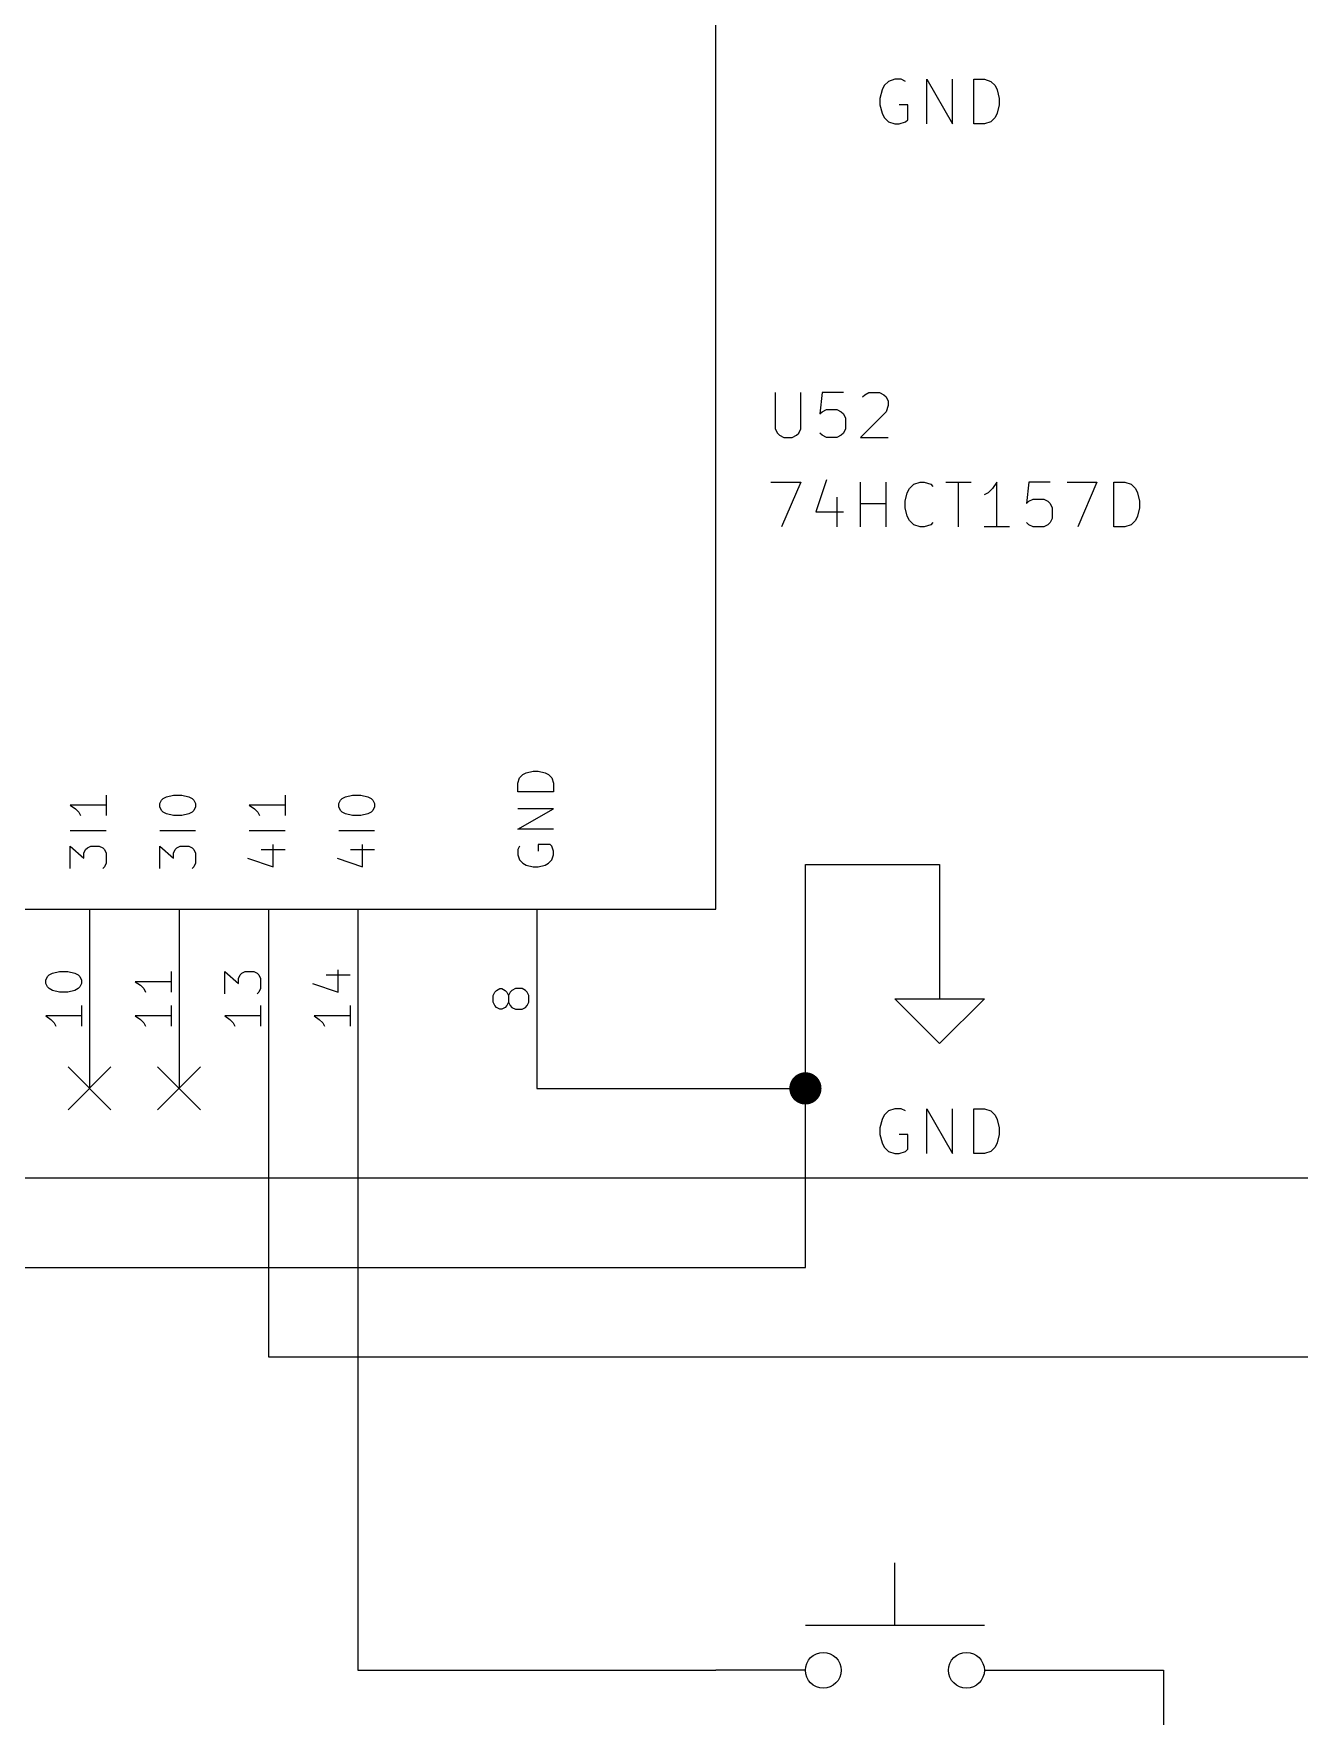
# Model space of a CAD drawing. Extents: x 0.4 to 16.1, y -11.3 to -0.4.
# Drawn here: x 1.888 to 3.302, y -7.651 to -5.772 of the extents above; entities that cross this region are included whole.
import ezdxf

# ---------------------------------------------------------------- set-up
doc = ezdxf.new("R2010")
doc.units = 0
doc.header["$MEASUREMENT"] = 0
for name, color, linetype in [('BLUE2', 5, 'CONTINUOUS'), ('CYAN2', 4, 'CONTINUOUS'), ('GREEN3', 91, 'CONTINUOUS'), ('LYELLOW', 51, 'CONTINUOUS'), ('RED2', 1, 'CONTINUOUS'), ('RED3', 11, 'CONTINUOUS')]:
    doc.layers.add(name, color=color, linetype=linetype)

msp = doc.modelspace()

# ---------------------------------------------------------------- linework, layer by layer
at = {"layer": 'BLUE2', "linetype": 'CONTINUOUS'}
for p, q in [((1.926, -6.926), (1.974, -6.974)), ((1.974, -6.926), (1.926, -6.974)), ((2.026, -6.926), (2.074, -6.974)), ((2.074, -6.926), (2.026, -6.974))]:
    msp.add_line(p, q, dxfattribs=at)
at = {"layer": 'CYAN2', "linetype": 'CONTINUOUS'}
for p, q in [((2.8429, -5.8252), (2.8381, -5.8299)), ((2.8429, -5.8252), (2.8381, -5.8299)), ((2.85, -5.8228), (2.8429, -5.8252)), ((2.85, -5.8228), (2.8429, -5.8252)), ((2.8571, -5.8228), (2.85, -5.8228)), ((2.8571, -5.8228), (2.85, -5.8228)), ((2.8619, -5.8252), (2.8571, -5.8228)), ((2.8619, -5.8252), (2.8571, -5.8228)), ((2.8857, -5.8728), (2.8857, -5.8228)), ((2.8857, -5.8228), (2.9143, -5.8728)), ((2.8857, -5.8728), (2.8857, -5.8228)), ((2.8857, -5.8228), (2.9143, -5.8728)), ((2.9143, -5.8728), (2.9143, -5.8228)), ((2.9143, -5.8728), (2.9143, -5.8228)), ((2.9381, -5.8728), (2.9381, -5.8228)), ((2.9381, -5.8228), (2.95, -5.8228)), ((2.9381, -5.8728), (2.9381, -5.8228)), ((2.9381, -5.8228), (2.95, -5.8228)), ((2.95, -5.8228), (2.9571, -5.8252)), ((2.95, -5.8228), (2.9571, -5.8252)), ((2.9571, -5.8252), (2.9619, -5.8299)), ((2.9571, -5.8252), (2.9619, -5.8299)), ((2.8357, -5.8347), (2.8333, -5.8442)), ((2.8357, -5.8347), (2.8333, -5.8442)), ((2.8333, -5.8442), (2.8333, -5.8514)), ((2.8333, -5.8442), (2.8333, -5.8514)), ((2.8381, -5.8299), (2.8357, -5.8347)), ((2.8381, -5.8299), (2.8357, -5.8347)), ((2.9619, -5.8299), (2.9643, -5.8347)), ((2.9619, -5.8299), (2.9643, -5.8347)), ((2.9643, -5.8347), (2.9667, -5.8442)), ((2.9643, -5.8347), (2.9667, -5.8442)), ((2.9667, -5.8442), (2.9667, -5.8514)), ((2.9667, -5.8442), (2.9667, -5.8514)), ((2.8333, -5.8514), (2.8357, -5.8609)), ((2.8333, -5.8514), (2.8357, -5.8609)), ((2.8357, -5.8609), (2.8381, -5.8657)), ((2.8357, -5.8609), (2.8381, -5.8657)), ((2.8643, -5.8514), (2.8548, -5.8514)), ((2.8643, -5.8514), (2.8548, -5.8514)), ((2.8643, -5.868), (2.8643, -5.8514)), ((2.8643, -5.868), (2.8643, -5.8514)), ((2.9643, -5.8609), (2.9619, -5.8657)), ((2.9643, -5.8609), (2.9619, -5.8657)), ((2.9667, -5.8514), (2.9643, -5.8609)), ((2.9667, -5.8514), (2.9643, -5.8609)), ((2.8381, -5.8657), (2.8429, -5.8704)), ((2.8381, -5.8657), (2.8429, -5.8704)), ((2.8429, -5.8704), (2.85, -5.8728)), ((2.8429, -5.8704), (2.85, -5.8728)), ((2.85, -5.8728), (2.8548, -5.8728)), ((2.85, -5.8728), (2.8548, -5.8728)), ((2.8548, -5.8728), (2.8619, -5.8704)), ((2.8548, -5.8728), (2.8619, -5.8704)), ((2.8619, -5.8704), (2.8643, -5.868)), ((2.8619, -5.8704), (2.8643, -5.868)), ((2.95, -5.8728), (2.9381, -5.8728)), ((2.95, -5.8728), (2.9381, -5.8728)), ((2.9571, -5.8704), (2.95, -5.8728)), ((2.9571, -5.8704), (2.95, -5.8728)), ((2.9619, -5.8657), (2.9571, -5.8704)), ((2.9619, -5.8657), (2.9571, -5.8704)), ((2.7163, -6.1728), (2.7163, -6.2133)), ((2.7163, -6.1728), (2.7163, -6.2133)), ((2.7449, -6.2133), (2.7449, -6.1728)), ((2.7449, -6.2133), (2.7449, -6.1728)), ((2.7687, -6.1728), (2.7663, -6.1966)), ((2.7687, -6.1728), (2.7663, -6.1966)), ((2.7925, -6.1728), (2.7687, -6.1728)), ((2.7925, -6.1728), (2.7687, -6.1728)), ((2.8139, -6.1776), (2.8163, -6.1752)), ((2.8139, -6.1776), (2.8163, -6.1752)), ((2.8163, -6.1752), (2.821, -6.1728)), ((2.8163, -6.1752), (2.821, -6.1728)), ((2.821, -6.1728), (2.8329, -6.1728)), ((2.821, -6.1728), (2.8329, -6.1728)), ((2.8329, -6.1728), (2.8377, -6.1752)), ((2.8329, -6.1728), (2.8377, -6.1752)), ((2.8377, -6.1752), (2.8401, -6.1776)), ((2.8377, -6.1752), (2.8401, -6.1776)), ((2.8401, -6.1776), (2.8425, -6.1823)), ((2.8401, -6.1776), (2.8425, -6.1823)), ((2.8425, -6.1823), (2.8425, -6.1871)), ((2.8425, -6.1823), (2.8425, -6.1871)), ((2.7663, -6.1966), (2.7687, -6.1942)), ((2.7663, -6.1966), (2.7687, -6.1942)), ((2.7687, -6.1942), (2.7734, -6.1918)), ((2.7687, -6.1942), (2.7734, -6.1918)), ((2.7734, -6.1918), (2.7853, -6.1918)), ((2.7734, -6.1918), (2.7853, -6.1918)), ((2.7853, -6.1918), (2.7901, -6.1942)), ((2.7853, -6.1918), (2.7901, -6.1942)), ((2.7901, -6.1942), (2.7925, -6.1966)), ((2.7901, -6.1942), (2.7925, -6.1966)), ((2.7925, -6.1966), (2.7949, -6.2014)), ((2.7925, -6.1966), (2.7949, -6.2014)), ((2.7949, -6.2014), (2.7949, -6.2133)), ((2.7949, -6.2014), (2.7949, -6.2133)), ((2.8401, -6.1942), (2.8115, -6.2228)), ((2.8401, -6.1942), (2.8115, -6.2228)), ((2.8425, -6.1871), (2.8401, -6.1942)), ((2.8425, -6.1871), (2.8401, -6.1942)), ((2.7163, -6.2133), (2.7187, -6.218)), ((2.7163, -6.2133), (2.7187, -6.218)), ((2.7187, -6.218), (2.721, -6.2204)), ((2.7187, -6.218), (2.721, -6.2204)), ((2.721, -6.2204), (2.7258, -6.2228)), ((2.721, -6.2204), (2.7258, -6.2228)), ((2.7353, -6.2228), (2.7401, -6.2204)), ((2.7353, -6.2228), (2.7401, -6.2204)), ((2.7401, -6.2204), (2.7425, -6.218)), ((2.7401, -6.2204), (2.7425, -6.218)), ((2.7425, -6.218), (2.7449, -6.2133)), ((2.7425, -6.218), (2.7449, -6.2133)), ((2.7687, -6.2204), (2.7663, -6.218)), ((2.7687, -6.2204), (2.7663, -6.218)), ((2.7734, -6.2228), (2.7687, -6.2204)), ((2.7734, -6.2228), (2.7687, -6.2204)), ((2.7901, -6.2204), (2.7853, -6.2228)), ((2.7901, -6.2204), (2.7853, -6.2228)), ((2.7925, -6.218), (2.7901, -6.2204)), ((2.7925, -6.218), (2.7901, -6.2204)), ((2.7949, -6.2133), (2.7925, -6.218)), ((2.7949, -6.2133), (2.7925, -6.218)), ((2.7258, -6.2228), (2.7353, -6.2228)), ((2.7258, -6.2228), (2.7353, -6.2228)), ((2.7853, -6.2228), (2.7734, -6.2228)), ((2.7853, -6.2228), (2.7734, -6.2228)), ((2.8115, -6.2228), (2.8425, -6.2228)), ((2.8115, -6.2228), (2.8425, -6.2228)), ((2.7115, -6.2728), (2.7449, -6.2728)), ((2.7115, -6.2728), (2.7449, -6.2728)), ((2.7449, -6.2728), (2.7234, -6.3228)), ((2.7449, -6.2728), (2.7234, -6.3228)), ((2.7734, -6.2704), (2.7615, -6.3061)), ((2.7734, -6.2704), (2.7615, -6.3061)), ((2.8115, -6.3228), (2.8115, -6.2728)), ((2.8115, -6.3228), (2.8115, -6.2728)), ((2.8401, -6.3228), (2.8401, -6.2728)), ((2.8401, -6.3228), (2.8401, -6.2728)), ((2.8663, -6.2799), (2.871, -6.2752)), ((2.8663, -6.2799), (2.871, -6.2752)), ((2.871, -6.2752), (2.8782, -6.2728)), ((2.871, -6.2752), (2.8782, -6.2728)), ((2.8782, -6.2728), (2.8829, -6.2728)), ((2.8782, -6.2728), (2.8829, -6.2728)), ((2.8829, -6.2728), (2.8901, -6.2752)), ((2.8829, -6.2728), (2.8901, -6.2752)), ((2.8901, -6.2752), (2.8925, -6.2776)), ((2.8901, -6.2752), (2.8925, -6.2776)), ((2.9068, -6.2728), (2.9353, -6.2728)), ((2.9068, -6.2728), (2.9353, -6.2728)), ((2.921, -6.3228), (2.921, -6.2728)), ((2.921, -6.3228), (2.921, -6.2728)), ((2.9639, -6.2728), (2.9591, -6.2799)), ((2.9639, -6.2728), (2.9591, -6.2799)), ((2.9639, -6.3228), (2.9639, -6.2728)), ((2.9639, -6.3228), (2.9639, -6.2728)), ((2.9996, -6.2728), (2.9972, -6.2966)), ((2.9996, -6.2728), (2.9972, -6.2966)), ((3.0234, -6.2728), (2.9996, -6.2728)), ((3.0234, -6.2728), (2.9996, -6.2728)), ((3.0425, -6.2728), (3.0758, -6.2728)), ((3.0425, -6.2728), (3.0758, -6.2728)), ((3.0758, -6.2728), (3.0544, -6.3228)), ((3.0758, -6.2728), (3.0544, -6.3228)), ((3.0948, -6.3228), (3.0948, -6.2728)), ((3.0948, -6.2728), (3.1068, -6.2728)), ((3.0948, -6.3228), (3.0948, -6.2728)), ((3.0948, -6.2728), (3.1068, -6.2728)), ((3.1068, -6.2728), (3.1139, -6.2752)), ((3.1068, -6.2728), (3.1139, -6.2752)), ((3.1139, -6.2752), (3.1187, -6.2799)), ((3.1139, -6.2752), (3.1187, -6.2799)), ((2.7853, -6.2895), (2.7853, -6.3228)), ((2.7853, -6.2895), (2.7853, -6.3228)), ((2.8615, -6.2942), (2.8639, -6.2847)), ((2.8615, -6.2942), (2.8639, -6.2847)), ((2.8615, -6.3014), (2.8615, -6.2942)), ((2.8615, -6.3014), (2.8615, -6.2942)), ((2.8639, -6.2847), (2.8663, -6.2799)), ((2.8639, -6.2847), (2.8663, -6.2799)), ((2.9544, -6.2847), (2.9496, -6.2871)), ((2.9544, -6.2847), (2.9496, -6.2871)), ((2.9591, -6.2799), (2.9544, -6.2847)), ((2.9591, -6.2799), (2.9544, -6.2847)), ((2.9972, -6.2966), (2.9996, -6.2942)), ((2.9972, -6.2966), (2.9996, -6.2942)), ((2.9996, -6.2942), (3.0044, -6.2918)), ((2.9996, -6.2942), (3.0044, -6.2918)), ((3.0044, -6.2918), (3.0163, -6.2918)), ((3.0044, -6.2918), (3.0163, -6.2918)), ((3.0163, -6.2918), (3.021, -6.2942)), ((3.0163, -6.2918), (3.021, -6.2942)), ((3.021, -6.2942), (3.0234, -6.2966)), ((3.021, -6.2942), (3.0234, -6.2966)), ((3.1187, -6.2799), (3.121, -6.2847)), ((3.1187, -6.2799), (3.121, -6.2847)), ((3.121, -6.2847), (3.1234, -6.2942)), ((3.121, -6.2847), (3.1234, -6.2942)), ((3.1234, -6.2942), (3.1234, -6.3014)), ((3.1234, -6.2942), (3.1234, -6.3014)), ((2.7615, -6.3061), (2.7925, -6.3061)), ((2.7615, -6.3061), (2.7925, -6.3061)), ((2.8115, -6.2966), (2.8401, -6.2966)), ((2.8115, -6.2966), (2.8401, -6.2966)), ((2.8639, -6.3109), (2.8615, -6.3014)), ((2.8639, -6.3109), (2.8615, -6.3014)), ((2.8663, -6.3157), (2.8639, -6.3109)), ((2.8663, -6.3157), (2.8639, -6.3109)), ((3.0234, -6.2966), (3.0258, -6.3014)), ((3.0234, -6.2966), (3.0258, -6.3014)), ((3.0258, -6.3133), (3.0234, -6.318)), ((3.0258, -6.3133), (3.0234, -6.318)), ((3.0258, -6.3014), (3.0258, -6.3133)), ((3.0258, -6.3014), (3.0258, -6.3133)), ((3.121, -6.3109), (3.1187, -6.3157)), ((3.121, -6.3109), (3.1187, -6.3157)), ((3.1234, -6.3014), (3.121, -6.3109)), ((3.1234, -6.3014), (3.121, -6.3109)), ((2.871, -6.3204), (2.8663, -6.3157)), ((2.871, -6.3204), (2.8663, -6.3157)), ((2.8782, -6.3228), (2.871, -6.3204)), ((2.8782, -6.3228), (2.871, -6.3204)), ((2.8829, -6.3228), (2.8782, -6.3228)), ((2.8829, -6.3228), (2.8782, -6.3228)), ((2.8901, -6.3204), (2.8829, -6.3228)), ((2.8901, -6.3204), (2.8829, -6.3228)), ((2.8925, -6.318), (2.8901, -6.3204)), ((2.8925, -6.318), (2.8901, -6.3204)), ((2.9782, -6.3228), (2.9496, -6.3228)), ((2.9782, -6.3228), (2.9496, -6.3228)), ((2.9996, -6.3204), (2.9972, -6.318)), ((2.9996, -6.3204), (2.9972, -6.318)), ((3.0044, -6.3228), (2.9996, -6.3204)), ((3.0044, -6.3228), (2.9996, -6.3204)), ((3.0163, -6.3228), (3.0044, -6.3228)), ((3.0163, -6.3228), (3.0044, -6.3228)), ((3.021, -6.3204), (3.0163, -6.3228)), ((3.021, -6.3204), (3.0163, -6.3228)), ((3.0234, -6.318), (3.021, -6.3204)), ((3.0234, -6.318), (3.021, -6.3204)), ((3.1068, -6.3228), (3.0948, -6.3228)), ((3.1068, -6.3228), (3.0948, -6.3228)), ((3.1139, -6.3204), (3.1068, -6.3228)), ((3.1139, -6.3204), (3.1068, -6.3228)), ((3.1187, -6.3157), (3.1139, -6.3204)), ((3.1187, -6.3157), (3.1139, -6.3204)), ((2.438, -6.5976), (2.4456, -6.5957)), ((2.438, -6.5976), (2.4456, -6.5957)), ((2.4456, -6.5957), (2.4514, -6.5957)), ((2.4456, -6.5957), (2.4514, -6.5957)), ((2.4514, -6.5957), (2.459, -6.5976)), ((2.4514, -6.5957), (2.459, -6.5976)), ((2.4285, -6.609), (2.4304, -6.6033)), ((2.4285, -6.609), (2.4304, -6.6033)), ((2.4285, -6.6186), (2.4285, -6.609)), ((2.4285, -6.6186), (2.4285, -6.609)), ((2.4304, -6.6033), (2.4342, -6.5995)), ((2.4304, -6.6033), (2.4342, -6.5995)), ((2.4342, -6.5995), (2.438, -6.5976)), ((2.4342, -6.5995), (2.438, -6.5976)), ((2.459, -6.5976), (2.4628, -6.5995)), ((2.459, -6.5976), (2.4628, -6.5995)), ((2.4628, -6.5995), (2.4666, -6.6033)), ((2.4628, -6.5995), (2.4666, -6.6033)), ((2.4666, -6.6033), (2.4685, -6.609)), ((2.4666, -6.6033), (2.4685, -6.609)), ((2.4685, -6.609), (2.4685, -6.6186)), ((2.4685, -6.609), (2.4685, -6.6186)), ((1.9685, -6.6338), (1.9285, -6.6338)), ((1.9285, -6.6338), (1.9342, -6.6376)), ((1.9685, -6.6338), (1.9285, -6.6338)), ((1.9285, -6.6338), (1.9342, -6.6376)), ((1.9685, -6.6224), (1.9685, -6.6452)), ((1.9685, -6.6224), (1.9685, -6.6452)), ((2.0285, -6.6319), (2.0304, -6.6281)), ((2.0285, -6.6319), (2.0304, -6.6281)), ((2.0285, -6.6357), (2.0285, -6.6319)), ((2.0285, -6.6357), (2.0285, -6.6319)), ((2.0304, -6.6281), (2.0323, -6.6262)), ((2.0304, -6.6281), (2.0323, -6.6262)), ((2.0323, -6.6262), (2.0361, -6.6243)), ((2.0323, -6.6262), (2.0361, -6.6243)), ((2.0361, -6.6243), (2.0437, -6.6224)), ((2.0361, -6.6243), (2.0437, -6.6224)), ((2.0437, -6.6224), (2.0533, -6.6224)), ((2.0437, -6.6224), (2.0533, -6.6224)), ((2.0533, -6.6224), (2.0609, -6.6243)), ((2.0533, -6.6224), (2.0609, -6.6243)), ((2.0609, -6.6243), (2.0647, -6.6262)), ((2.0609, -6.6243), (2.0647, -6.6262)), ((2.0647, -6.6262), (2.0666, -6.6281)), ((2.0647, -6.6262), (2.0666, -6.6281)), ((2.0666, -6.6281), (2.0685, -6.6319)), ((2.0666, -6.6281), (2.0685, -6.6319)), ((2.0685, -6.6319), (2.0685, -6.6357)), ((2.0685, -6.6319), (2.0685, -6.6357)), ((2.1685, -6.6338), (2.1285, -6.6338)), ((2.1285, -6.6338), (2.1342, -6.6376)), ((2.1685, -6.6338), (2.1285, -6.6338)), ((2.1285, -6.6338), (2.1342, -6.6376)), ((2.1685, -6.6224), (2.1685, -6.6452)), ((2.1685, -6.6224), (2.1685, -6.6452)), ((2.2285, -6.6319), (2.2304, -6.6281)), ((2.2285, -6.6319), (2.2304, -6.6281)), ((2.2285, -6.6357), (2.2285, -6.6319)), ((2.2285, -6.6357), (2.2285, -6.6319)), ((2.2304, -6.6281), (2.2323, -6.6262)), ((2.2304, -6.6281), (2.2323, -6.6262)), ((2.2323, -6.6262), (2.2361, -6.6243)), ((2.2323, -6.6262), (2.2361, -6.6243)), ((2.2361, -6.6243), (2.2437, -6.6224)), ((2.2361, -6.6243), (2.2437, -6.6224)), ((2.2437, -6.6224), (2.2533, -6.6224)), ((2.2437, -6.6224), (2.2533, -6.6224)), ((2.2533, -6.6224), (2.2609, -6.6243)), ((2.2533, -6.6224), (2.2609, -6.6243)), ((2.2609, -6.6243), (2.2647, -6.6262)), ((2.2609, -6.6243), (2.2647, -6.6262)), ((2.2647, -6.6262), (2.2666, -6.6281)), ((2.2647, -6.6262), (2.2666, -6.6281)), ((2.2666, -6.6281), (2.2685, -6.6319)), ((2.2666, -6.6281), (2.2685, -6.6319)), ((2.2685, -6.6319), (2.2685, -6.6357)), ((2.2685, -6.6319), (2.2685, -6.6357)), ((2.4685, -6.6186), (2.4285, -6.6186)), ((2.4685, -6.6186), (2.4285, -6.6186)), ((1.9342, -6.6376), (1.938, -6.6414)), ((1.9342, -6.6376), (1.938, -6.6414)), ((1.938, -6.6414), (1.9399, -6.6452)), ((1.938, -6.6414), (1.9399, -6.6452)), ((2.0304, -6.6395), (2.0285, -6.6357)), ((2.0304, -6.6395), (2.0285, -6.6357)), ((2.0323, -6.6414), (2.0304, -6.6395)), ((2.0323, -6.6414), (2.0304, -6.6395)), ((2.0361, -6.6433), (2.0323, -6.6414)), ((2.0361, -6.6433), (2.0323, -6.6414)), ((2.0437, -6.6452), (2.0361, -6.6433)), ((2.0437, -6.6452), (2.0361, -6.6433)), ((2.0533, -6.6452), (2.0437, -6.6452)), ((2.0533, -6.6452), (2.0437, -6.6452)), ((2.0609, -6.6433), (2.0533, -6.6452)), ((2.0609, -6.6433), (2.0533, -6.6452)), ((2.0647, -6.6414), (2.0609, -6.6433)), ((2.0647, -6.6414), (2.0609, -6.6433)), ((2.0666, -6.6395), (2.0647, -6.6414)), ((2.0666, -6.6395), (2.0647, -6.6414)), ((2.0685, -6.6357), (2.0666, -6.6395)), ((2.0685, -6.6357), (2.0666, -6.6395)), ((2.1342, -6.6376), (2.138, -6.6414)), ((2.1342, -6.6376), (2.138, -6.6414)), ((2.138, -6.6414), (2.1399, -6.6452)), ((2.138, -6.6414), (2.1399, -6.6452)), ((2.2304, -6.6395), (2.2285, -6.6357)), ((2.2304, -6.6395), (2.2285, -6.6357)), ((2.2323, -6.6414), (2.2304, -6.6395)), ((2.2323, -6.6414), (2.2304, -6.6395)), ((2.2361, -6.6433), (2.2323, -6.6414)), ((2.2361, -6.6433), (2.2323, -6.6414)), ((2.2437, -6.6452), (2.2361, -6.6433)), ((2.2437, -6.6452), (2.2361, -6.6433)), ((2.2533, -6.6452), (2.2437, -6.6452)), ((2.2533, -6.6452), (2.2437, -6.6452)), ((2.2609, -6.6433), (2.2533, -6.6452)), ((2.2609, -6.6433), (2.2533, -6.6452)), ((2.2647, -6.6414), (2.2609, -6.6433)), ((2.2647, -6.6414), (2.2609, -6.6433)), ((2.2666, -6.6395), (2.2647, -6.6414)), ((2.2666, -6.6395), (2.2647, -6.6414)), ((2.2685, -6.6357), (2.2666, -6.6395)), ((2.2685, -6.6357), (2.2666, -6.6395)), ((2.4285, -6.6605), (2.4685, -6.6376)), ((2.4685, -6.6376), (2.4285, -6.6376)), ((2.4285, -6.6605), (2.4685, -6.6376)), ((2.4685, -6.6376), (2.4285, -6.6376)), ((1.9685, -6.6624), (1.9285, -6.6624)), ((1.9685, -6.6624), (1.9285, -6.6624)), ((2.0685, -6.6624), (2.0285, -6.6624)), ((2.0685, -6.6624), (2.0285, -6.6624)), ((2.1685, -6.6624), (2.1285, -6.6624)), ((2.1685, -6.6624), (2.1285, -6.6624)), ((2.2685, -6.6624), (2.2285, -6.6624)), ((2.2685, -6.6624), (2.2285, -6.6624)), ((2.4685, -6.6605), (2.4285, -6.6605)), ((2.4685, -6.6605), (2.4285, -6.6605)), ((1.9285, -6.7043), (1.9285, -6.6795)), ((1.9285, -6.6795), (1.9437, -6.6929)), ((1.9285, -6.7043), (1.9285, -6.6795)), ((1.9285, -6.6795), (1.9437, -6.6929)), ((1.9437, -6.6871), (1.9456, -6.6833)), ((1.9437, -6.6871), (1.9456, -6.6833)), ((1.9437, -6.6929), (1.9437, -6.6871)), ((1.9437, -6.6929), (1.9437, -6.6871)), ((1.9456, -6.6833), (1.9476, -6.6814)), ((1.9456, -6.6833), (1.9476, -6.6814)), ((1.9476, -6.6814), (1.9514, -6.6795)), ((1.9476, -6.6814), (1.9514, -6.6795)), ((1.9514, -6.6795), (1.9609, -6.6795)), ((1.9514, -6.6795), (1.9609, -6.6795)), ((1.9609, -6.6795), (1.9647, -6.6814)), ((1.9609, -6.6795), (1.9647, -6.6814)), ((1.9647, -6.6814), (1.9666, -6.6833)), ((1.9647, -6.6814), (1.9666, -6.6833)), ((1.9666, -6.6833), (1.9685, -6.6871)), ((1.9666, -6.6833), (1.9685, -6.6871)), ((1.9685, -6.6871), (1.9685, -6.6986)), ((1.9685, -6.6871), (1.9685, -6.6986)), ((2.0285, -6.7043), (2.0285, -6.6795)), ((2.0285, -6.6795), (2.0437, -6.6929)), ((2.0285, -6.7043), (2.0285, -6.6795)), ((2.0285, -6.6795), (2.0437, -6.6929)), ((2.0437, -6.6871), (2.0456, -6.6833)), ((2.0437, -6.6871), (2.0456, -6.6833)), ((2.0437, -6.6929), (2.0437, -6.6871)), ((2.0437, -6.6929), (2.0437, -6.6871)), ((2.0456, -6.6833), (2.0476, -6.6814)), ((2.0456, -6.6833), (2.0476, -6.6814)), ((2.0476, -6.6814), (2.0514, -6.6795)), ((2.0476, -6.6814), (2.0514, -6.6795)), ((2.0514, -6.6795), (2.0609, -6.6795)), ((2.0514, -6.6795), (2.0609, -6.6795)), ((2.0609, -6.6795), (2.0647, -6.6814)), ((2.0609, -6.6795), (2.0647, -6.6814)), ((2.0647, -6.6814), (2.0666, -6.6833)), ((2.0647, -6.6814), (2.0666, -6.6833)), ((2.0666, -6.6833), (2.0685, -6.6871)), ((2.0666, -6.6833), (2.0685, -6.6871)), ((2.0685, -6.6871), (2.0685, -6.6986)), ((2.0685, -6.6871), (2.0685, -6.6986)), ((2.1418, -6.6833), (2.1685, -6.6833)), ((2.1418, -6.6833), (2.1685, -6.6833)), ((2.1552, -6.7024), (2.1552, -6.6776)), ((2.1552, -6.7024), (2.1552, -6.6776)), ((2.2418, -6.6833), (2.2685, -6.6833)), ((2.2418, -6.6833), (2.2685, -6.6833)), ((2.2552, -6.7024), (2.2552, -6.6776)), ((2.2552, -6.7024), (2.2552, -6.6776)), ((2.4304, -6.6795), (2.4285, -6.6833)), ((2.4304, -6.6795), (2.4285, -6.6833)), ((2.4285, -6.6833), (2.4285, -6.689)), ((2.4285, -6.6833), (2.4285, -6.689)), ((2.4285, -6.689), (2.4304, -6.6948)), ((2.4285, -6.689), (2.4304, -6.6948)), ((2.4647, -6.6776), (2.4514, -6.6776)), ((2.4514, -6.6776), (2.4514, -6.6852)), ((2.4647, -6.6776), (2.4514, -6.6776)), ((2.4514, -6.6776), (2.4514, -6.6852)), ((2.4666, -6.6795), (2.4647, -6.6776)), ((2.4666, -6.6795), (2.4647, -6.6776)), ((2.4685, -6.6852), (2.4666, -6.6795)), ((2.4685, -6.6852), (2.4666, -6.6795)), ((2.4666, -6.6948), (2.4685, -6.689)), ((2.4666, -6.6948), (2.4685, -6.689)), ((2.4685, -6.689), (2.4685, -6.6852)), ((2.4685, -6.689), (2.4685, -6.6852)), ((1.9666, -6.7024), (1.9647, -6.7043)), ((1.9666, -6.7024), (1.9647, -6.7043)), ((1.9685, -6.6986), (1.9666, -6.7024)), ((1.9685, -6.6986), (1.9666, -6.7024)), ((2.0666, -6.7024), (2.0647, -6.7043)), ((2.0666, -6.7024), (2.0647, -6.7043)), ((2.0685, -6.6986), (2.0666, -6.7024)), ((2.0685, -6.6986), (2.0666, -6.7024)), ((2.1266, -6.6929), (2.1552, -6.7024)), ((2.1266, -6.6929), (2.1552, -6.7024)), ((2.2266, -6.6929), (2.2552, -6.7024)), ((2.2266, -6.6929), (2.2552, -6.7024)), ((2.4304, -6.6948), (2.4342, -6.6986)), ((2.4304, -6.6948), (2.4342, -6.6986)), ((2.4342, -6.6986), (2.438, -6.7005)), ((2.4342, -6.6986), (2.438, -6.7005)), ((2.438, -6.7005), (2.4456, -6.7024)), ((2.438, -6.7005), (2.4456, -6.7024)), ((2.4456, -6.7024), (2.4514, -6.7024)), ((2.4456, -6.7024), (2.4514, -6.7024)), ((2.4514, -6.7024), (2.459, -6.7005)), ((2.4514, -6.7024), (2.459, -6.7005)), ((2.459, -6.7005), (2.4628, -6.6986)), ((2.459, -6.7005), (2.4628, -6.6986)), ((2.4628, -6.6986), (2.4666, -6.6948)), ((2.4628, -6.6986), (2.4666, -6.6948)), ((2.85, -6.9728), (2.8429, -6.9752)), ((2.85, -6.9728), (2.8429, -6.9752)), ((2.8571, -6.9728), (2.85, -6.9728)), ((2.8571, -6.9728), (2.85, -6.9728)), ((2.8619, -6.9752), (2.8571, -6.9728)), ((2.8619, -6.9752), (2.8571, -6.9728)), ((2.8857, -7.0228), (2.8857, -6.9728)), ((2.8857, -6.9728), (2.9143, -7.0228)), ((2.8857, -7.0228), (2.8857, -6.9728)), ((2.8857, -6.9728), (2.9143, -7.0228)), ((2.9143, -7.0228), (2.9143, -6.9728)), ((2.9143, -7.0228), (2.9143, -6.9728)), ((2.9381, -7.0228), (2.9381, -6.9728)), ((2.9381, -6.9728), (2.95, -6.9728)), ((2.9381, -7.0228), (2.9381, -6.9728)), ((2.9381, -6.9728), (2.95, -6.9728)), ((2.95, -6.9728), (2.9571, -6.9752)), ((2.95, -6.9728), (2.9571, -6.9752)), ((2.8357, -6.9847), (2.8333, -6.9942)), ((2.8357, -6.9847), (2.8333, -6.9942)), ((2.8381, -6.9799), (2.8357, -6.9847)), ((2.8381, -6.9799), (2.8357, -6.9847)), ((2.8429, -6.9752), (2.8381, -6.9799)), ((2.8429, -6.9752), (2.8381, -6.9799)), ((2.9571, -6.9752), (2.9619, -6.9799)), ((2.9571, -6.9752), (2.9619, -6.9799)), ((2.9619, -6.9799), (2.9643, -6.9847)), ((2.9619, -6.9799), (2.9643, -6.9847)), ((2.9643, -6.9847), (2.9667, -6.9942)), ((2.9643, -6.9847), (2.9667, -6.9942)), ((2.8333, -6.9942), (2.8333, -7.0014)), ((2.8333, -6.9942), (2.8333, -7.0014)), ((2.8333, -7.0014), (2.8357, -7.0109)), ((2.8333, -7.0014), (2.8357, -7.0109)), ((2.8643, -7.0014), (2.8548, -7.0014)), ((2.8643, -7.0014), (2.8548, -7.0014)), ((2.8643, -7.018), (2.8643, -7.0014)), ((2.8643, -7.018), (2.8643, -7.0014)), ((2.9667, -7.0014), (2.9643, -7.0109)), ((2.9667, -7.0014), (2.9643, -7.0109)), ((2.9667, -6.9942), (2.9667, -7.0014)), ((2.9667, -6.9942), (2.9667, -7.0014)), ((2.8357, -7.0109), (2.8381, -7.0157)), ((2.8357, -7.0109), (2.8381, -7.0157)), ((2.8381, -7.0157), (2.8429, -7.0204)), ((2.8381, -7.0157), (2.8429, -7.0204)), ((2.8429, -7.0204), (2.85, -7.0228)), ((2.8429, -7.0204), (2.85, -7.0228)), ((2.85, -7.0228), (2.8548, -7.0228)), ((2.85, -7.0228), (2.8548, -7.0228)), ((2.8548, -7.0228), (2.8619, -7.0204)), ((2.8548, -7.0228), (2.8619, -7.0204)), ((2.8619, -7.0204), (2.8643, -7.018)), ((2.8619, -7.0204), (2.8643, -7.018)), ((2.95, -7.0228), (2.9381, -7.0228)), ((2.95, -7.0228), (2.9381, -7.0228)), ((2.9571, -7.0204), (2.95, -7.0228)), ((2.9571, -7.0204), (2.95, -7.0228)), ((2.9619, -7.0157), (2.9571, -7.0204)), ((2.9619, -7.0157), (2.9571, -7.0204)), ((2.9643, -7.0109), (2.9619, -7.0157)), ((2.9643, -7.0109), (2.9619, -7.0157))]:
    msp.add_line(p, q, dxfattribs=at)
at = {"layer": 'GREEN3', "linetype": 'CONTINUOUS'}
for p, q in [((2.75, -6.7), (2.9, -6.7)), ((2.75, -6.95), (2.75, -6.7)), ((2.9, -6.7), (2.9, -6.8)), ((2.15, -6.95), (2.15, -7.25)), ((2.25, -6.95), (2.25, -7.6)), ((2.45, -6.95), (2.75, -6.95)), ((2.75, -7.15), (2.75, -6.95)), ((1.35, -7.05), (7, -7.05)), ((1.25, -7.15), (2.75, -7.15)), ((2.15, -7.25), (3.7, -7.25)), ((2.25, -7.6), (2.65, -7.6)), ((3.05, -7.6), (3.15, -7.6)), ((3.15, -7.6), (3.15, -7.65))]:
    msp.add_line(p, q, dxfattribs=at)
at = {"layer": 'GREEN3', "const_width": 0.018}
msp.add_lwpolyline([(2.741, -6.95, 1), (2.759, -6.95, 1)], format="xyb", close=True, dxfattribs=at)
at = {"layer": 'LYELLOW', "linetype": 'CONTINUOUS'}
for p, q in [((2.65, -6.75), (2.65, -5.75)), ((0.85, -6.75), (2.65, -6.75))]:
    msp.add_line(p, q, dxfattribs=at)
at = {"layer": 'RED2', "linetype": 'CONTINUOUS'}
for p, q in [((2.65, -6.75), (2.65, -5.75)), ((0.85, -6.75), (2.65, -6.75)), ((1.95, -6.75), (1.95, -6.95)), ((1.95, -6.75), (1.95, -6.95)), ((2.05, -6.75), (2.05, -6.95)), ((2.05, -6.75), (2.05, -6.95)), ((2.15, -6.75), (2.15, -6.95)), ((2.15, -6.75), (2.15, -6.95)), ((2.25, -6.75), (2.25, -6.95)), ((2.25, -6.75), (2.25, -6.95)), ((2.45, -6.75), (2.45, -6.95)), ((2.45, -6.75), (2.45, -6.95)), ((2.9, -6.8), (2.9, -6.85)), ((2.9, -6.9), (2.85, -6.85)), ((2.85, -6.85), (2.9, -6.85)), ((2.9, -6.85), (2.95, -6.85)), ((2.95, -6.85), (2.9, -6.9)), ((2.85, -7.55), (2.85, -7.48)), ((2.95, -7.55), (2.75, -7.55)), ((2.75, -7.6), (2.65, -7.6)), ((2.95, -7.6), (3.05, -7.6)), ((3.15, -7.65), (3.15, -7.7))]:
    msp.add_line(p, q, dxfattribs=at)
at = {"layer": 'RED2'}
for centre in [(2.77, -7.6), (2.93, -7.6)]:
    msp.add_circle(centre, 0.02, dxfattribs=at)
at = {"layer": 'RED3', "linetype": 'CONTINUOUS'}
for p, q in [((1.9049, -6.8233), (1.9087, -6.8214)), ((1.9049, -6.8233), (1.9087, -6.8214)), ((1.9087, -6.8214), (1.9163, -6.8195)), ((1.9087, -6.8214), (1.9163, -6.8195)), ((1.9163, -6.8195), (1.9259, -6.8195)), ((1.9163, -6.8195), (1.9259, -6.8195)), ((1.9259, -6.8195), (1.9335, -6.8214)), ((1.9259, -6.8195), (1.9335, -6.8214)), ((1.9335, -6.8214), (1.9373, -6.8233)), ((1.9335, -6.8214), (1.9373, -6.8233)), ((2.0411, -6.8195), (2.0411, -6.8424)), ((2.0411, -6.8195), (2.0411, -6.8424)), ((2.1011, -6.8443), (2.1011, -6.8195)), ((2.1011, -6.8195), (2.1163, -6.8329)), ((2.1011, -6.8443), (2.1011, -6.8195)), ((2.1011, -6.8195), (2.1163, -6.8329)), ((2.1182, -6.8233), (2.1201, -6.8214)), ((2.1182, -6.8233), (2.1201, -6.8214)), ((2.1201, -6.8214), (2.124, -6.8195)), ((2.1201, -6.8214), (2.124, -6.8195)), ((2.124, -6.8195), (2.1335, -6.8195)), ((2.124, -6.8195), (2.1335, -6.8195)), ((2.1335, -6.8195), (2.1373, -6.8214)), ((2.1335, -6.8195), (2.1373, -6.8214)), ((2.1373, -6.8214), (2.1392, -6.8233)), ((2.1373, -6.8214), (2.1392, -6.8233)), ((2.2278, -6.8424), (2.2278, -6.8176)), ((2.2278, -6.8424), (2.2278, -6.8176)), ((1.9011, -6.829), (1.903, -6.8252)), ((1.9011, -6.829), (1.903, -6.8252)), ((1.9011, -6.8329), (1.9011, -6.829)), ((1.9011, -6.8329), (1.9011, -6.829)), ((1.903, -6.8367), (1.9011, -6.8329)), ((1.903, -6.8367), (1.9011, -6.8329)), ((1.903, -6.8252), (1.9049, -6.8233)), ((1.903, -6.8252), (1.9049, -6.8233)), ((1.9049, -6.8386), (1.903, -6.8367)), ((1.9049, -6.8386), (1.903, -6.8367)), ((1.9087, -6.8405), (1.9049, -6.8386)), ((1.9087, -6.8405), (1.9049, -6.8386)), ((1.9163, -6.8424), (1.9087, -6.8405)), ((1.9163, -6.8424), (1.9087, -6.8405)), ((1.9335, -6.8405), (1.9259, -6.8424)), ((1.9335, -6.8405), (1.9259, -6.8424)), ((1.9373, -6.8386), (1.9335, -6.8405)), ((1.9373, -6.8386), (1.9335, -6.8405)), ((1.9373, -6.8233), (1.9392, -6.8252)), ((1.9373, -6.8233), (1.9392, -6.8252)), ((1.9392, -6.8367), (1.9373, -6.8386)), ((1.9392, -6.8367), (1.9373, -6.8386)), ((1.9392, -6.8252), (1.9411, -6.829)), ((1.9392, -6.8252), (1.9411, -6.829)), ((1.9411, -6.8329), (1.9392, -6.8367)), ((1.9411, -6.8329), (1.9392, -6.8367)), ((1.9411, -6.829), (1.9411, -6.8329)), ((1.9411, -6.829), (1.9411, -6.8329)), ((2.0411, -6.8309), (2.0011, -6.8309)), ((2.0011, -6.8309), (2.0068, -6.8348)), ((2.0411, -6.8309), (2.0011, -6.8309)), ((2.0011, -6.8309), (2.0068, -6.8348)), ((2.0068, -6.8348), (2.0106, -6.8386)), ((2.0068, -6.8348), (2.0106, -6.8386)), ((2.0106, -6.8386), (2.0125, -6.8424)), ((2.0106, -6.8386), (2.0125, -6.8424)), ((2.1163, -6.8271), (2.1182, -6.8233)), ((2.1163, -6.8271), (2.1182, -6.8233)), ((2.1163, -6.8329), (2.1163, -6.8271)), ((2.1163, -6.8329), (2.1163, -6.8271)), ((2.1392, -6.8233), (2.1411, -6.8271)), ((2.1392, -6.8233), (2.1411, -6.8271)), ((2.1411, -6.8386), (2.1392, -6.8424)), ((2.1411, -6.8386), (2.1392, -6.8424)), ((2.1411, -6.8271), (2.1411, -6.8386)), ((2.1411, -6.8271), (2.1411, -6.8386)), ((2.1992, -6.8329), (2.2278, -6.8424)), ((2.1992, -6.8329), (2.2278, -6.8424)), ((2.2144, -6.8233), (2.2411, -6.8233)), ((2.2144, -6.8233), (2.2411, -6.8233)), ((2.403, -6.8424), (2.4049, -6.8405)), ((2.403, -6.8424), (2.4049, -6.8405)), ((2.4049, -6.8405), (2.4087, -6.8386)), ((2.4049, -6.8405), (2.4087, -6.8386)), ((2.4087, -6.8386), (2.4106, -6.8386)), ((2.4087, -6.8386), (2.4106, -6.8386)), ((2.4106, -6.8386), (2.4144, -6.8405)), ((2.4106, -6.8386), (2.4144, -6.8405)), ((2.4144, -6.8405), (2.4163, -6.8424)), ((2.4144, -6.8405), (2.4163, -6.8424)), ((2.4221, -6.8405), (2.4201, -6.8424)), ((2.4221, -6.8405), (2.4201, -6.8424)), ((2.4259, -6.8386), (2.4221, -6.8405)), ((2.4259, -6.8386), (2.4221, -6.8405)), ((2.4335, -6.8386), (2.4259, -6.8386)), ((2.4335, -6.8386), (2.4259, -6.8386)), ((2.4373, -6.8405), (2.4335, -6.8386)), ((2.4373, -6.8405), (2.4335, -6.8386)), ((2.4392, -6.8424), (2.4373, -6.8405)), ((2.4392, -6.8424), (2.4373, -6.8405)), ((1.9259, -6.8424), (1.9163, -6.8424)), ((1.9259, -6.8424), (1.9163, -6.8424)), ((1.9411, -6.8576), (1.9411, -6.8805)), ((1.9411, -6.8576), (1.9411, -6.8805)), ((2.0411, -6.8576), (2.0411, -6.8805)), ((2.0411, -6.8576), (2.0411, -6.8805)), ((2.1392, -6.8424), (2.1373, -6.8443)), ((2.1392, -6.8424), (2.1373, -6.8443)), ((2.1411, -6.8576), (2.1411, -6.8805)), ((2.1411, -6.8576), (2.1411, -6.8805)), ((2.2411, -6.8576), (2.2411, -6.8805)), ((2.2411, -6.8576), (2.2411, -6.8805)), ((2.4011, -6.8462), (2.403, -6.8424)), ((2.4011, -6.8462), (2.403, -6.8424)), ((2.4011, -6.8538), (2.4011, -6.8462)), ((2.4011, -6.8538), (2.4011, -6.8462)), ((2.403, -6.8576), (2.4011, -6.8538)), ((2.403, -6.8576), (2.4011, -6.8538)), ((2.4049, -6.8595), (2.403, -6.8576)), ((2.4049, -6.8595), (2.403, -6.8576)), ((2.4087, -6.8614), (2.4049, -6.8595)), ((2.4087, -6.8614), (2.4049, -6.8595)), ((2.4144, -6.8595), (2.4106, -6.8614)), ((2.4144, -6.8595), (2.4106, -6.8614)), ((2.4163, -6.8576), (2.4144, -6.8595)), ((2.4163, -6.8576), (2.4144, -6.8595)), ((2.4163, -6.8424), (2.4182, -6.8462)), ((2.4163, -6.8424), (2.4182, -6.8462)), ((2.4182, -6.8538), (2.4163, -6.8576)), ((2.4182, -6.8538), (2.4163, -6.8576)), ((2.4201, -6.8424), (2.4182, -6.8462)), ((2.4201, -6.8424), (2.4182, -6.8462)), ((2.4182, -6.8462), (2.4182, -6.8538)), ((2.4182, -6.8462), (2.4182, -6.8538)), ((2.4182, -6.8538), (2.4201, -6.8576)), ((2.4182, -6.8538), (2.4201, -6.8576)), ((2.4201, -6.8576), (2.4221, -6.8595)), ((2.4201, -6.8576), (2.4221, -6.8595)), ((2.4221, -6.8595), (2.4259, -6.8614)), ((2.4221, -6.8595), (2.4259, -6.8614)), ((2.4335, -6.8614), (2.4373, -6.8595)), ((2.4335, -6.8614), (2.4373, -6.8595)), ((2.4373, -6.8595), (2.4392, -6.8576)), ((2.4373, -6.8595), (2.4392, -6.8576)), ((2.4411, -6.8462), (2.4392, -6.8424)), ((2.4411, -6.8462), (2.4392, -6.8424)), ((2.4392, -6.8576), (2.4411, -6.8538)), ((2.4392, -6.8576), (2.4411, -6.8538)), ((2.4411, -6.8538), (2.4411, -6.8462)), ((2.4411, -6.8538), (2.4411, -6.8462)), ((1.9411, -6.869), (1.9011, -6.869)), ((1.9011, -6.869), (1.9068, -6.8729)), ((1.9411, -6.869), (1.9011, -6.869)), ((1.9011, -6.869), (1.9068, -6.8729)), ((1.9068, -6.8729), (1.9106, -6.8767)), ((1.9068, -6.8729), (1.9106, -6.8767)), ((1.9106, -6.8767), (1.9125, -6.8805)), ((1.9106, -6.8767), (1.9125, -6.8805)), ((2.0411, -6.869), (2.0011, -6.869)), ((2.0011, -6.869), (2.0068, -6.8729)), ((2.0411, -6.869), (2.0011, -6.869)), ((2.0011, -6.869), (2.0068, -6.8729)), ((2.0068, -6.8729), (2.0106, -6.8767)), ((2.0068, -6.8729), (2.0106, -6.8767)), ((2.0106, -6.8767), (2.0125, -6.8805)), ((2.0106, -6.8767), (2.0125, -6.8805)), ((2.1411, -6.869), (2.1011, -6.869)), ((2.1011, -6.869), (2.1068, -6.8729)), ((2.1411, -6.869), (2.1011, -6.869)), ((2.1011, -6.869), (2.1068, -6.8729)), ((2.1068, -6.8729), (2.1106, -6.8767)), ((2.1068, -6.8729), (2.1106, -6.8767)), ((2.1106, -6.8767), (2.1125, -6.8805)), ((2.1106, -6.8767), (2.1125, -6.8805)), ((2.2411, -6.869), (2.2011, -6.869)), ((2.2011, -6.869), (2.2068, -6.8729)), ((2.2411, -6.869), (2.2011, -6.869)), ((2.2011, -6.869), (2.2068, -6.8729)), ((2.2068, -6.8729), (2.2106, -6.8767)), ((2.2068, -6.8729), (2.2106, -6.8767)), ((2.2106, -6.8767), (2.2125, -6.8805)), ((2.2106, -6.8767), (2.2125, -6.8805)), ((2.4106, -6.8614), (2.4087, -6.8614)), ((2.4106, -6.8614), (2.4087, -6.8614)), ((2.4259, -6.8614), (2.4335, -6.8614)), ((2.4259, -6.8614), (2.4335, -6.8614))]:
    msp.add_line(p, q, dxfattribs=at)

doc.saveas('drawing.dxf')
